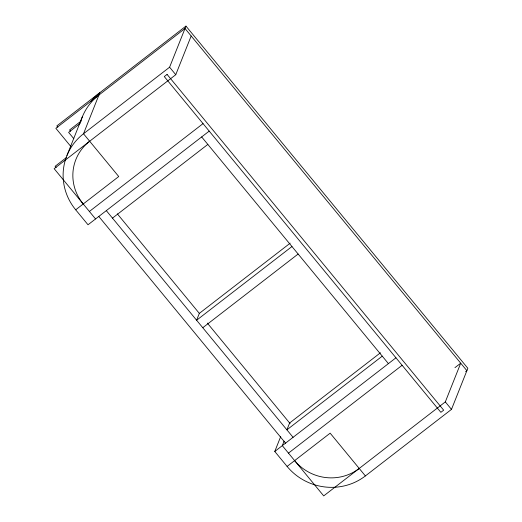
<?xml version="1.0" encoding="UTF-8"?>
<svg xmlns="http://www.w3.org/2000/svg" width="522" height="522" viewBox="0 0 522 522"><rect width="100%" height="100%" fill="white"/><g stroke="black" fill="none" stroke-linecap="round" stroke-linejoin="round"><path stroke-width="0.78" d="M66.966 155.471L82.372 116.758M209.205 131.113L88.022 224.773L75.69 209.805A55.893 53.916 21.7 0 1 83.507 133.762L169.598 67.214L185.962 26.1L467.842 368.278L451.484 409.385L365.387 475.933A55.893 53.916 21.7 0 1 287.107 466.433L274.774 451.465L280.699 436.575M95.559 218.953L54.157 168.697L175.764 74.698L191.169 35.985M284.085 441.175L282.304 445.644L323.705 495.9L445.318 401.901L460.724 363.188L454.943 367.658M185.962 26.1L56.82 125.919L57.857 127.179M81.119 121.045L69.563 129.978L70.6 131.237M80.166 123.446L68.61 132.379L73.791 138.669M66.666 157.363L55.11 166.296L56.148 167.555M75.69 209.805L118.742 176.534L83.507 133.762L99.865 92.648A55.893 53.916 21.7 0 0 90.789 101.594M89.392 211.469L203.038 123.623M112.484 218.118L207.834 144.418M290.18 243.167L199.339 313.383L196.611 320.234L291.961 246.534M202.777 327.725L298.127 254.018M380.466 352.774L289.625 422.99L286.904 429.841L382.254 356.141M274.774 451.465L395.95 357.798M288.47 453.129L402.116 365.289M287.107 466.433L330.152 433.162L365.387 475.933M465.604 371.664L466.89 370.672L185.003 28.501L55.861 128.321L70.888 146.558M169.598 67.214L175.764 74.698M445.318 401.901L451.484 409.385M201.668 136.934L388.42 363.625M117.326 213.831L199.574 313.676M207.332 323.092L290.101 423.564M106.318 210.634L293.07 437.325M98.788 216.454L285.534 443.145M83.226 203.985A46.112 44.481 21.7 0 1 89.673 141.247M359.221 468.449A46.112 44.481 21.7 0 1 294.636 460.613M80.525 122.089A55.893 53.916 21.7 0 1 98.912 95.043M167.079 74.411L164.28 76.577L440.875 412.334L443.674 410.175L167.079 74.411"/></g></svg>
